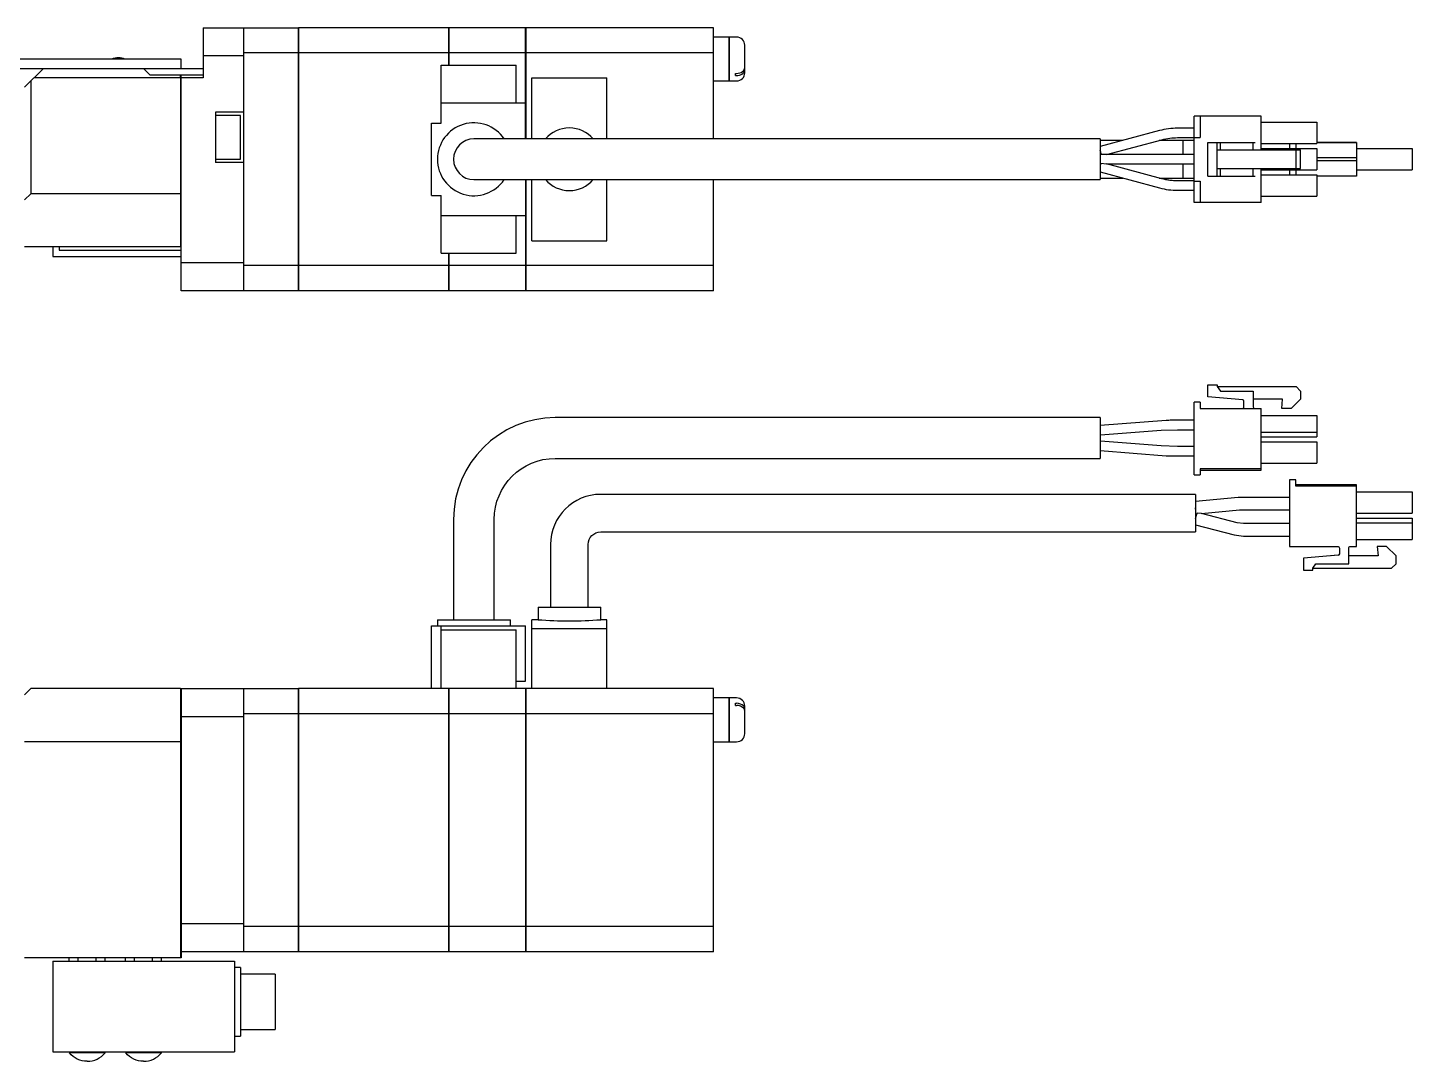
# Model space of a CAD drawing. Extents: x 0 to 751, y -8 to 355.
# Drawn here: x 471.2 to 692.3, y 10 to 175 of the extents above; entities that cross this region are included whole.
import ezdxf

# ---------------------------------------------------------------- set-up
doc = ezdxf.new("R2010")
doc.units = 0
doc.header["$LTSCALE"] = 0.5
doc.layers.add('MSM_CONTINUOUS', color=7, linetype='CONTINUOUS')

msp = doc.modelspace()

# ---------------------------------------------------------------- linework, layer by layer
at = {"layer": 'MSM_CONTINUOUS'}
for p, q in [((499.17, 175), (499.17, 167)), ((499.17, 175), (514.37, 175)), ((499.17, 175), (499.17, 167)), ((499.17, 175), (514.37, 175)), ((505.67, 133), (505.67, 175)), ((505.67, 133), (505.67, 175)), ((514.37, 175), (514.37, 133)), ((514.37, 175), (514.37, 133)), ((514.42, 174.95), (514.37, 174.95)), ((514.42, 174.95), (514.37, 174.95)), ((514.42, 175), (514.42, 133)), ((538.37, 175), (514.42, 175)), ((514.42, 175), (514.42, 133)), ((538.37, 175), (514.42, 175)), ((538.37, 175), (538.37, 169)), ((538.37, 175), (538.37, 169)), ((538.42, 174.95), (538.37, 174.95)), ((538.42, 174.95), (538.37, 174.95)), ((538.42, 175), (538.42, 169)), ((550.67, 175), (538.42, 175)), ((538.42, 175), (538.42, 169)), ((550.67, 175), (538.42, 175)), ((550.67, 157.25), (550.67, 175)), ((550.67, 157.25), (550.67, 175)), ((550.72, 174.95), (550.67, 174.95)), ((550.72, 174.95), (550.67, 174.95)), ((550.72, 175), (550.72, 157.25)), ((580.67, 175), (550.72, 175)), ((550.72, 175), (550.72, 157.25)), ((580.67, 175), (550.72, 175)), ((580.67, 157.25), (580.67, 175)), ((580.67, 157.25), (580.67, 175)), ((583.17, 173.5), (580.67, 173.5)), ((583.17, 173.5), (580.67, 173.5)), ((583.17, 166.5), (583.17, 173.5)), ((583.17, 166.5), (583.17, 173.5)), ((583.22, 173.45), (583.17, 173.45)), ((583.22, 173.45), (583.17, 173.45)), ((583.22, 166.5), (583.22, 173.5)), ((584.37, 173.5), (583.22, 173.5)), ((583.22, 166.5), (583.22, 173.5)), ((584.37, 173.5), (583.22, 173.5)), ((505.67, 170.5), (499.17, 170.5)), ((505.67, 170.5), (499.17, 170.5)), ((514.37, 170.97), (505.67, 170.97)), ((514.37, 170.97), (505.67, 170.97)), ((514.42, 170.72), (514.37, 170.72)), ((514.42, 170.72), (514.37, 170.72)), ((538.37, 170.97), (514.42, 170.97)), ((538.37, 170.97), (514.42, 170.97)), ((538.42, 170.72), (538.37, 170.72)), ((538.42, 170.72), (538.37, 170.72)), ((550.67, 170.97), (538.42, 170.97)), ((550.67, 170.97), (538.42, 170.97)), ((550.72, 170.72), (550.67, 170.72)), ((550.72, 170.72), (550.67, 170.72)), ((580.67, 170.97), (550.72, 170.97)), ((580.67, 170.97), (550.72, 170.97)), ((585.67, 167.8), (585.67, 172.2)), ((585.67, 167.8), (585.67, 172.2)), ((495.67, 170), (290.67, 170)), ((495.67, 170), (290.67, 170)), ((290.67, 168.5), (499.17, 168.5)), ((290.67, 168.5), (499.17, 168.5)), ((470.67, 165.5), (473.67, 168.5)), ((470.67, 165.5), (473.67, 168.5)), ((489.67, 168.5), (490.67, 167.5)), ((489.67, 168.5), (490.67, 167.5)), ((495.57, 168.5), (495.67, 168.6)), ((495.57, 168.5), (495.67, 168.6)), ((495.67, 168.6), (495.67, 170)), ((495.67, 168.6), (495.67, 170)), ((537.17, 159.78), (537.17, 169)), ((537.17, 169), (549.17, 169)), ((537.17, 159.78), (537.17, 169)), ((537.17, 169), (549.17, 169)), ((549.17, 163), (549.17, 169)), ((549.17, 163), (549.17, 169)), ((471.67, 166.5), (471.67, 148.5)), ((471.67, 166.5), (471.67, 148.5)), ((495.57, 167), (472.17, 167)), ((495.57, 167), (472.17, 167)), ((490.67, 167.5), (499.17, 167.5)), ((490.67, 167.5), (499.17, 167.5)), ((495.58, 167.01), (495.57, 167)), ((495.58, 167.01), (495.57, 167)), ((495.57, 167), (495.57, 148.5)), ((495.57, 167), (495.57, 148.5)), ((495.58, 167.01), (495.58, 167.5)), ((495.58, 167.01), (495.58, 167.5)), ((495.58, 167.01), (495.67, 166.97)), ((495.58, 167.01), (495.67, 166.97)), ((495.67, 133), (495.67, 167.5)), ((495.67, 133), (495.67, 167.5)), ((499.17, 167), (495.67, 167)), ((499.17, 167), (495.67, 167)), ((551.67, 157.25), (551.67, 167)), ((551.67, 167), (563.67, 167)), ((551.67, 157.25), (551.67, 167)), ((551.67, 167), (563.67, 167)), ((563.67, 157.25), (563.67, 167)), ((563.67, 157.25), (563.67, 167)), ((580.67, 166.5), (583.17, 166.5)), ((580.67, 166.5), (583.17, 166.5)), ((583.17, 166.55), (583.22, 166.55)), ((583.17, 166.55), (583.22, 166.55)), ((583.22, 166.5), (584.37, 166.5)), ((583.22, 166.5), (584.37, 166.5)), ((584.17, 167.71), (584.37, 167.71)), ((584.17, 167.36), (584.17, 167.71)), ((584.17, 167.71), (584.37, 167.71)), ((584.17, 167.36), (584.17, 167.71)), ((584.17, 167.36), (584.37, 167.36)), ((584.17, 167.36), (584.37, 167.36)), ((505.67, 161.5), (501.17, 161.5)), ((501.17, 161.5), (501.17, 153.5)), ((505.67, 161.5), (501.17, 161.5)), ((501.17, 161.5), (501.17, 153.5)), ((537.17, 163), (550.67, 163)), ((537.17, 163), (550.67, 163)), ((505.17, 161), (501.17, 161)), ((505.17, 161), (501.17, 161)), ((505.17, 154), (505.17, 161)), ((505.17, 154), (505.17, 161)), ((535.67, 148.22), (535.67, 159.78)), ((535.67, 159.78), (537.17, 159.78)), ((535.67, 148.22), (535.67, 159.78)), ((535.67, 159.78), (537.17, 159.78)), ((657.42, 147.1), (657.42, 160.9)), ((668.12, 160.9), (657.42, 160.9)), ((657.42, 147.1), (657.42, 160.9)), ((668.12, 160.9), (657.42, 160.9)), ((658.42, 160.9), (658.42, 157.5)), ((658.42, 160.9), (658.42, 157.5)), ((668.12, 155.5), (668.12, 160.9)), ((668.12, 155.5), (668.12, 160.9)), ((668.12, 159.9), (677.02, 159.9)), ((668.12, 159.9), (677.02, 159.9)), ((677.02, 159.9), (677.02, 156.5)), ((677.02, 159.9), (677.02, 156.5)), ((642.42, 157.25), (542.42, 157.25)), ((642.42, 157.25), (542.42, 157.25)), ((651.9, 158.57), (642.42, 156.03)), ((651.9, 158.57), (642.42, 156.03)), ((642.42, 157.25), (642.42, 150.75)), ((642.42, 157.25), (642.42, 150.75)), ((646.05, 157), (642.42, 157)), ((646.05, 157), (642.42, 157)), ((643.45, 154.75), (652.29, 157.12)), ((643.45, 154.75), (652.29, 157.12)), ((657.42, 157), (651.84, 157)), ((657.42, 157), (651.84, 157)), ((657.42, 158.95), (654.79, 158.95)), ((657.42, 158.95), (654.79, 158.95)), ((654.79, 157.45), (657.42, 157.45)), ((654.79, 157.45), (657.42, 157.45)), ((655.67, 154.75), (655.67, 157)), ((655.67, 154.75), (655.67, 157)), ((657.42, 157.5), (658.42, 157.5)), ((657.42, 157.5), (658.42, 157.5)), ((642.42, 155.04), (642.51, 154.75)), ((642.42, 155.04), (642.51, 154.75)), ((659.62, 151.3), (659.62, 156.7)), ((659.62, 156.7), (667.17, 156.7)), ((659.62, 151.3), (659.62, 156.7)), ((659.62, 156.7), (667.17, 156.7)), ((661.12, 151.3), (661.12, 156.7)), ((661.12, 151.3), (661.12, 156.7)), ((661.12, 155.5), (674.42, 155.5)), ((661.12, 155.5), (674.42, 155.5)), ((661.62, 155.5), (661.62, 156.7)), ((661.62, 155.5), (661.62, 156.7)), ((666.87, 155.5), (666.87, 156.7)), ((666.87, 155.5), (666.87, 156.7)), ((668.12, 156.5), (677.02, 156.5)), ((668.12, 156.5), (677.02, 156.5)), ((668.12, 155.7), (677.02, 155.7)), ((668.12, 155.7), (677.02, 155.7)), ((672.67, 156.5), (672.67, 155.7)), ((672.67, 156.5), (672.67, 155.7)), ((673.67, 156.5), (673.67, 155.7)), ((673.67, 156.5), (673.67, 155.7)), ((673.72, 152.5), (673.72, 155.5)), ((673.72, 152.5), (673.72, 155.5)), ((674.42, 152.5), (674.42, 155.5)), ((674.42, 152.5), (674.42, 155.5)), ((677.02, 156.7), (680.32, 156.7)), ((680.44, 156.7), (677.02, 156.7)), ((683.37, 156.7), (677.02, 156.7)), ((677.02, 156.7), (682.12, 156.7)), ((677.02, 156.7), (680.32, 156.7)), ((680.44, 156.7), (677.02, 156.7)), ((683.37, 156.7), (677.02, 156.7)), ((677.02, 156.7), (682.12, 156.7)), ((677.02, 155.7), (677.02, 152.3)), ((677.02, 155.7), (677.02, 152.3)), ((680.32, 156.7), (680.62, 156.7)), ((680.32, 156.7), (680.62, 156.7)), ((680.62, 156.7), (680.44, 156.7)), ((680.62, 156.7), (680.44, 156.7)), ((682.12, 156.7), (682.42, 156.7)), ((682.12, 156.7), (682.42, 156.7)), ((682.42, 156.7), (683.37, 156.7)), ((682.42, 156.7), (683.37, 156.7)), ((683.37, 156.7), (683.37, 156.7)), ((683.37, 156.7), (683.37, 151.3)), ((683.37, 156.7), (683.37, 156.7)), ((683.37, 156.7), (683.37, 151.3)), ((683.37, 155.7), (692.27, 155.7)), ((683.37, 155.7), (692.27, 155.7)), ((683.37, 155.7), (692.27, 155.7)), ((683.37, 155.7), (692.27, 155.7)), ((683.37, 155.7), (692.27, 155.7)), ((683.37, 155.7), (692.27, 155.7)), ((692.27, 155.7), (692.27, 152.3)), ((692.27, 155.7), (692.27, 152.3)), ((501.17, 154), (505.17, 154)), ((501.17, 154), (505.17, 154)), ((505.67, 153.5), (501.17, 153.5)), ((505.67, 153.5), (501.17, 153.5)), ((657.42, 154.75), (642.42, 154.75)), ((657.42, 154.75), (642.42, 154.75)), ((642.42, 153.25), (642.51, 153.25)), ((642.42, 153.25), (642.51, 153.25)), ((642.55, 153.37), (643.45, 153.25)), ((642.55, 153.37), (643.45, 153.25)), ((643.45, 153.25), (657.42, 153.25)), ((652.3, 150.88), (643.45, 153.25)), ((643.45, 153.25), (657.42, 153.25)), ((652.3, 150.88), (643.45, 153.25)), ((655.67, 151), (655.67, 153.25)), ((655.67, 151), (655.67, 153.25)), ((683.37, 154.25), (677.02, 154.25)), ((683.37, 154.25), (677.02, 154.25)), ((683.37, 153.75), (677.02, 153.75)), ((683.37, 153.75), (677.02, 153.75)), ((542.42, 150.75), (642.42, 150.75)), ((542.42, 150.75), (642.42, 150.75)), ((550.67, 150.75), (550.67, 133)), ((550.67, 150.75), (550.67, 133)), ((550.72, 150.75), (550.72, 133)), ((550.72, 150.75), (550.72, 133)), ((551.67, 141), (551.67, 150.75)), ((551.67, 141), (551.67, 150.75)), ((563.67, 141), (563.67, 150.75)), ((563.67, 141), (563.67, 150.75)), ((580.67, 133), (580.67, 150.75)), ((580.67, 133), (580.67, 150.75)), ((642.42, 151.98), (651.91, 149.43)), ((642.42, 151.98), (651.91, 149.43)), ((642.42, 151), (646.05, 151)), ((642.42, 151), (646.05, 151)), ((651.84, 151), (657.42, 151)), ((651.84, 151), (657.42, 151)), ((652.52, 150.82), (652.29, 150.88)), ((652.52, 150.82), (652.29, 150.88)), ((657.42, 150.55), (654.79, 150.55)), ((657.42, 150.55), (654.79, 150.55)), ((657.42, 150.5), (658.42, 150.5)), ((657.42, 150.5), (658.42, 150.5)), ((658.42, 150.5), (658.42, 147.1)), ((658.42, 150.5), (658.42, 147.1)), ((659.62, 151.3), (667.17, 151.3)), ((659.62, 151.3), (667.17, 151.3)), ((661.12, 152.5), (674.42, 152.5)), ((661.12, 152.5), (674.42, 152.5)), ((661.62, 151.3), (661.62, 152.5)), ((661.62, 151.3), (661.62, 152.5)), ((666.87, 151.3), (666.87, 152.5)), ((666.87, 151.3), (666.87, 152.5)), ((668.12, 147.1), (668.12, 152.5)), ((668.12, 147.1), (668.12, 152.5)), ((668.12, 152.3), (677.02, 152.3)), ((668.12, 152.3), (677.02, 152.3)), ((668.12, 151.5), (677.02, 151.5)), ((668.12, 151.5), (677.02, 151.5)), ((672.67, 152.3), (672.67, 151.5)), ((672.67, 152.3), (672.67, 151.5)), ((673.67, 152.3), (673.67, 151.5)), ((673.67, 152.3), (673.67, 151.5)), ((677.02, 151.5), (677.02, 148.1)), ((677.02, 151.5), (677.02, 148.1)), ((683.37, 151.3), (677.02, 151.3)), ((683.37, 151.3), (677.02, 151.3)), ((683.37, 152.3), (692.27, 152.3)), ((683.37, 152.3), (692.27, 152.3)), ((470.67, 147.5), (471.67, 148.5)), ((470.67, 147.5), (471.67, 148.5)), ((495.57, 148.5), (471.67, 148.5)), ((495.57, 148.5), (471.67, 148.5)), ((495.57, 148.5), (495.58, 148.49)), ((495.57, 148.5), (495.58, 148.49)), ((495.58, 148.49), (495.67, 148.53)), ((495.58, 148.49), (495.67, 148.53)), ((495.58, 148.49), (495.58, 140.01)), ((495.58, 148.49), (495.58, 140.01)), ((535.67, 148.22), (537.17, 148.22)), ((535.67, 148.22), (537.17, 148.22)), ((537.17, 139), (537.17, 148.22)), ((537.17, 139), (537.17, 148.22)), ((654.79, 149.05), (657.42, 149.05)), ((654.79, 149.05), (657.42, 149.05)), ((668.12, 147.1), (657.42, 147.1)), ((668.12, 147.1), (657.42, 147.1)), ((668.12, 148.1), (677.02, 148.1)), ((668.12, 148.1), (677.02, 148.1)), ((537.17, 145), (550.67, 145)), ((537.17, 145), (550.67, 145)), ((549.17, 139), (549.17, 145)), ((549.17, 139), (549.17, 145)), ((495.57, 140), (470.67, 140)), ((495.57, 140), (470.67, 140)), ((475.17, 140), (475.17, 138.5)), ((475.17, 140), (475.17, 138.5)), ((476.17, 140), (476.17, 139.5)), ((476.17, 140), (476.17, 139.5)), ((476.17, 139.5), (495.67, 139.5)), ((476.17, 139.5), (495.67, 139.5)), ((495.67, 140.1), (495.57, 140)), ((495.67, 140.1), (495.57, 140)), ((551.67, 141), (563.67, 141)), ((551.67, 141), (563.67, 141)), ((475.17, 138.5), (495.67, 138.5)), ((475.17, 138.5), (495.67, 138.5)), ((495.67, 137.5), (505.67, 137.5)), ((495.67, 137.5), (505.67, 137.5)), ((514.42, 137.29), (514.37, 137.29)), ((514.42, 137.29), (514.37, 137.29)), ((537.17, 139), (549.17, 139)), ((537.17, 139), (549.17, 139)), ((538.37, 139), (538.37, 133)), ((538.37, 139), (538.37, 133)), ((538.42, 137.29), (538.37, 137.29)), ((538.42, 137.29), (538.37, 137.29)), ((538.42, 139), (538.42, 133)), ((538.42, 139), (538.42, 133)), ((550.72, 137.29), (550.67, 137.29)), ((550.72, 137.29), (550.67, 137.29)), ((514.37, 137.03), (505.67, 137.03)), ((514.37, 137.03), (505.67, 137.03)), ((538.37, 137.03), (514.42, 137.03)), ((538.37, 137.03), (514.42, 137.03)), ((550.67, 137.03), (538.42, 137.03)), ((550.67, 137.03), (538.42, 137.03)), ((580.67, 137.03), (550.72, 137.03)), ((580.67, 137.03), (550.72, 137.03)), ((514.37, 133), (495.67, 133)), ((514.37, 133), (495.67, 133)), ((514.42, 133.05), (514.37, 133.05)), ((514.42, 133.05), (514.37, 133.05)), ((538.37, 133), (514.42, 133)), ((538.37, 133), (514.42, 133)), ((538.42, 133.05), (538.37, 133.05)), ((538.42, 133.05), (538.37, 133.05)), ((550.67, 133), (538.42, 133)), ((550.67, 133), (538.42, 133)), ((550.72, 133.05), (550.67, 133.05)), ((550.72, 133.05), (550.67, 133.05)), ((580.67, 133), (550.72, 133)), ((580.67, 133), (550.72, 133)), ((659.62, 116.09), (659.62, 118)), ((659.62, 118), (661.12, 118)), ((659.62, 116.09), (659.62, 118)), ((659.62, 118), (661.12, 118)), ((661.12, 118), (661.12, 117.7)), ((661.12, 118), (661.12, 117.7)), ((661.12, 117.7), (661.62, 117)), ((661.12, 117.7), (673.72, 117.7)), ((661.12, 117.7), (661.62, 117)), ((661.12, 117.7), (673.72, 117.7)), ((673.72, 117.7), (674.42, 117)), ((673.72, 117.7), (674.42, 117)), ((657.42, 103.6), (657.42, 115.2)), ((658.42, 115.2), (657.42, 115.2)), ((657.42, 103.6), (657.42, 115.2)), ((658.42, 115.2), (657.42, 115.2)), ((658.42, 115.2), (658.42, 114.2)), ((658.42, 115.2), (658.42, 114.2)), ((665.19, 115.6), (659.62, 116.09)), ((665.19, 115.6), (659.62, 116.09)), ((661.62, 117), (666.87, 117)), ((661.62, 117), (666.87, 117)), ((665.37, 114.5), (665.37, 115.4)), ((665.37, 114.5), (665.37, 115.4)), ((666.87, 117), (666.87, 114.5)), ((666.87, 117), (666.87, 114.5)), ((671.55, 115.7), (666.87, 115.7)), ((671.55, 115.7), (666.87, 115.7)), ((671.42, 114.2), (671.55, 115.7)), ((671.42, 114.2), (671.55, 115.7)), ((674.42, 115.7), (672.92, 114.2)), ((674.42, 115.7), (672.92, 114.2)), ((674.42, 117), (674.42, 115.7)), ((674.42, 117), (674.42, 115.7)), ((658.42, 114.2), (668.12, 114.2)), ((658.42, 114.2), (668.12, 114.2)), ((668.12, 104.35), (668.12, 114.2)), ((668.12, 104.35), (668.12, 114.2)), ((668.12, 113.1), (677.02, 113.1)), ((668.12, 113.1), (677.02, 113.1)), ((672.92, 114.2), (671.42, 114.2)), ((672.92, 114.2), (671.42, 114.2)), ((677.02, 113.1), (677.02, 109.7)), ((677.02, 113.1), (677.02, 109.7)), ((642.42, 112.75), (555.42, 112.75)), ((642.42, 112.75), (555.42, 112.75)), ((642.42, 112.75), (642.42, 106.25)), ((642.42, 112.75), (642.42, 106.25)), ((652.99, 112.29), (642.42, 111.5)), ((652.99, 112.29), (642.42, 111.5)), ((642.48, 110), (652.16, 110.73)), ((642.48, 110), (652.16, 110.73)), ((652.16, 110.73), (654.79, 110.83)), ((652.16, 110.73), (654.79, 110.83)), ((657.42, 112.33), (653.79, 112.33)), ((657.42, 112.33), (653.79, 112.33)), ((654.79, 110.83), (657.42, 110.83)), ((654.79, 110.83), (657.42, 110.83)), ((642.48, 110), (642.42, 110.03)), ((642.48, 110), (642.42, 110.03)), ((652.16, 108.23), (642.48, 109)), ((652.16, 108.23), (642.48, 109)), ((668.12, 110.45), (677.02, 110.45)), ((668.12, 110.45), (677.02, 110.45)), ((668.12, 109.7), (677.02, 109.7)), ((668.12, 109.7), (677.02, 109.7)), ((668.12, 108.9), (677.02, 108.9)), ((668.12, 108.9), (677.02, 108.9)), ((677.02, 108.9), (677.02, 105.5)), ((677.02, 108.9), (677.02, 105.5)), ((555.42, 106.25), (642.42, 106.25)), ((555.42, 106.25), (642.42, 106.25)), ((642.42, 107.5), (652.96, 106.66)), ((642.42, 107.5), (652.96, 106.66)), ((654.79, 108.13), (652.16, 108.23)), ((654.79, 108.13), (652.16, 108.23)), ((653.82, 106.63), (657.42, 106.63)), ((653.82, 106.63), (657.42, 106.63)), ((657.42, 108.13), (654.79, 108.13)), ((657.42, 108.13), (654.79, 108.13)), ((658.42, 104.6), (658.42, 103.6)), ((668.12, 104.6), (658.42, 104.6)), ((658.42, 104.6), (658.42, 103.6)), ((668.12, 104.6), (658.42, 104.6)), ((658.42, 104.35), (668.12, 104.35)), ((658.42, 104.35), (668.12, 104.35)), ((668.12, 105.5), (677.02, 105.5)), ((668.12, 105.5), (677.02, 105.5)), ((657.42, 103.6), (658.42, 103.6)), ((657.42, 103.6), (658.42, 103.6)), ((672.67, 102.8), (672.67, 92.2)), ((673.67, 102.8), (672.67, 102.8)), ((673.67, 102.8), (672.67, 102.8)), ((672.67, 102.8), (672.67, 92.2)), ((673.67, 102.8), (672.67, 102.8)), ((673.67, 102.8), (672.67, 102.8)), ((673.67, 101.8), (673.67, 102.8)), ((673.67, 101.8), (673.67, 102.8)), ((683.37, 102.05), (673.67, 102.05)), ((683.37, 102.05), (673.67, 102.05)), ((683.37, 101.8), (673.67, 101.8)), ((683.37, 101.8), (673.67, 101.8)), ((683.37, 101.8), (673.67, 101.8)), ((683.37, 101.8), (673.67, 101.8)), ((683.37, 101.8), (683.37, 102.05)), ((683.37, 101.8), (683.37, 102.05)), ((683.37, 92.2), (683.37, 101.8)), ((683.37, 92.2), (683.37, 101.8)), ((657.67, 100.5), (562.67, 100.5)), ((657.67, 100.5), (562.67, 100.5)), ((657.67, 100.5), (657.67, 94.5)), ((657.67, 100.5), (657.67, 94.5)), ((664.48, 100.01), (657.67, 99.35)), ((664.48, 100.01), (657.67, 99.35)), ((664.77, 100.03), (664.48, 100.01)), ((664.77, 100.03), (664.48, 100.01)), ((672.67, 100.03), (664.77, 100.03)), ((672.67, 100.03), (664.77, 100.03)), ((683.37, 100.9), (692.27, 100.9)), ((683.37, 100.9), (692.27, 100.9)), ((683.37, 100.9), (692.27, 100.9)), ((683.37, 100.9), (692.27, 100.9)), ((692.27, 100.9), (692.27, 97.5)), ((692.27, 100.9), (692.27, 97.5)), ((657.77, 97.35), (657.67, 98.35)), ((657.77, 97.35), (657.67, 98.35)), ((657.67, 96.65), (657.89, 97.49)), ((657.67, 96.65), (657.89, 97.49)), ((657.77, 97.35), (657.86, 97.36)), ((657.77, 97.35), (657.86, 97.36)), ((658.62, 97.44), (657.89, 97.49)), ((658.62, 97.44), (657.89, 97.49)), ((658.62, 97.44), (664.67, 98.02)), ((658.62, 97.44), (664.67, 98.02)), ((664.3, 95.95), (658.62, 97.44)), ((664.3, 95.95), (658.62, 97.44)), ((664.67, 98.02), (664.77, 98.03)), ((664.67, 98.02), (664.77, 98.03)), ((664.77, 98.03), (672.67, 98.03)), ((664.77, 98.03), (672.67, 98.03)), ((683.37, 97.5), (692.27, 97.5)), ((683.37, 97.5), (692.27, 97.5)), ((539.17, 96.5), (539.17, 80.5)), ((539.17, 96.5), (539.17, 80.5)), ((545.67, 80.5), (545.67, 96.5)), ((545.67, 80.5), (545.67, 96.5)), ((657.67, 95.62), (663.8, 94.02)), ((657.67, 95.62), (663.8, 94.02)), ((665.31, 95.83), (664.3, 95.95)), ((665.31, 95.83), (664.3, 95.95)), ((672.67, 95.83), (665.31, 95.83)), ((672.67, 95.83), (665.31, 95.83)), ((683.37, 96.7), (692.27, 96.7)), ((683.37, 96.7), (692.27, 96.7)), ((683.37, 96.7), (692.27, 96.7)), ((683.37, 96.7), (692.27, 96.7)), ((683.37, 95.95), (692.27, 95.95)), ((683.37, 95.95), (692.27, 95.95)), ((692.27, 96.7), (692.27, 93.3)), ((692.27, 96.7), (692.27, 93.3)), ((562.67, 94.5), (657.67, 94.5)), ((562.67, 94.5), (657.67, 94.5)), ((663.8, 94.02), (665.31, 93.83)), ((663.8, 94.02), (665.31, 93.83)), ((665.31, 93.83), (672.67, 93.83)), ((665.31, 93.83), (672.67, 93.83)), ((683.37, 93.3), (692.27, 93.3)), ((683.37, 93.3), (692.27, 93.3)), ((554.67, 92.5), (554.67, 82.5)), ((554.67, 92.5), (554.67, 82.5)), ((560.67, 82.5), (560.67, 92.5)), ((560.67, 82.5), (560.67, 92.5)), ((672.67, 92.2), (680.32, 92.2)), ((672.67, 92.2), (680.32, 92.2)), ((680.44, 90.8), (674.87, 90.31)), ((680.44, 90.8), (674.87, 90.31)), ((680.44, 90.8), (674.87, 90.31)), ((680.44, 90.8), (674.87, 90.31)), ((680.44, 90.8), (679.29, 90.7)), ((680.44, 90.8), (679.29, 90.7)), ((680.44, 90.8), (679.29, 90.7)), ((680.44, 90.8), (679.29, 90.7)), ((679.29, 90.7), (679.29, 90.7)), ((679.29, 90.7), (679.29, 90.7)), ((680.62, 91.9), (680.62, 91)), ((680.62, 91.9), (680.62, 91)), ((682.12, 89.4), (682.12, 91.9)), ((682.12, 89.4), (682.12, 91.9)), ((686.8, 90.7), (682.12, 90.7)), ((686.8, 90.7), (682.12, 90.7)), ((686.8, 90.7), (682.12, 90.7)), ((686.8, 90.7), (682.12, 90.7)), ((682.42, 92.2), (683.37, 92.2)), ((682.42, 92.2), (683.37, 92.2)), ((688.17, 92.2), (686.67, 92.2)), ((688.17, 92.2), (686.67, 92.2)), ((686.67, 92.2), (686.8, 90.7)), ((688.17, 92.2), (686.67, 92.2)), ((688.17, 92.2), (686.67, 92.2)), ((686.67, 92.2), (686.8, 90.7)), ((689.67, 90.7), (688.17, 92.2)), ((689.67, 90.7), (688.17, 92.2)), ((689.67, 90.7), (688.17, 92.2)), ((689.67, 90.7), (688.17, 92.2)), ((689.67, 89.4), (689.67, 90.7)), ((689.67, 89.4), (689.67, 90.7)), ((674.87, 90.31), (674.87, 88.4)), ((674.87, 90.31), (674.87, 88.4)), ((676.37, 88.7), (676.87, 89.4)), ((676.37, 88.7), (676.87, 89.4)), ((676.37, 88.4), (676.37, 88.7)), ((676.37, 88.7), (688.97, 88.7)), ((676.37, 88.4), (676.37, 88.7)), ((676.37, 88.7), (688.97, 88.7)), ((676.87, 89.4), (682.12, 89.4)), ((676.87, 89.4), (682.12, 89.4)), ((688.97, 88.7), (689.67, 89.4)), ((688.97, 88.7), (689.67, 89.4)), ((674.87, 88.4), (676.37, 88.4)), ((674.87, 88.4), (676.37, 88.4)), ((552.67, 82.5), (562.67, 82.5)), ((552.67, 82.5), (552.67, 80.5)), ((552.67, 82.5), (562.67, 82.5)), ((552.67, 82.5), (552.67, 80.5)), ((562.67, 80.5), (562.67, 82.5)), ((562.67, 80.5), (562.67, 82.5)), ((536.6, 80.5), (548.24, 80.5)), ((536.6, 80.5), (536.6, 79.5)), ((536.6, 80.5), (548.24, 80.5)), ((536.6, 80.5), (536.6, 79.5)), ((548.24, 79.5), (548.24, 80.5)), ((548.24, 79.5), (548.24, 80.5)), ((551.67, 69.5), (551.67, 80.5)), ((552.67, 80.5), (551.67, 80.5)), ((551.67, 69.5), (551.67, 80.5)), ((552.67, 80.5), (551.67, 80.5)), ((563.67, 80.5), (562.67, 80.5)), ((563.67, 80.5), (562.67, 80.5)), ((563.67, 69.5), (563.67, 80.5)), ((563.67, 69.5), (563.67, 80.5)), ((535.67, 69.5), (535.67, 79.5)), ((535.67, 79.5), (550.67, 79.5)), ((535.67, 69.5), (535.67, 79.5)), ((535.67, 79.5), (550.67, 79.5)), ((537.17, 69.5), (537.17, 79.5)), ((537.17, 69.5), (537.17, 79.5)), ((537.17, 78.9), (549.17, 78.9)), ((537.17, 78.9), (549.17, 78.9)), ((549.17, 69.5), (549.17, 78.9)), ((549.17, 69.5), (549.17, 78.9)), ((550.67, 70.7), (550.67, 79.5)), ((550.67, 70.7), (550.67, 79.5)), ((551.67, 79.07), (563.67, 79.07)), ((551.67, 79.07), (563.67, 79.07)), ((470.67, 68.5), (471.67, 69.5)), ((470.67, 68.5), (471.67, 69.5)), ((495.57, 69.5), (471.67, 69.5)), ((495.57, 69.5), (471.67, 69.5)), ((495.57, 69.5), (495.67, 69.4)), ((495.57, 69.5), (495.67, 69.4)), ((495.58, 69.49), (495.58, 61.01)), ((495.58, 69.49), (495.58, 61.01)), ((495.67, 69.5), (495.67, 26.5)), ((495.67, 69.5), (514.37, 69.5)), ((495.67, 69.5), (495.67, 26.5)), ((495.67, 69.5), (514.37, 69.5)), ((505.67, 27.5), (505.67, 69.5)), ((505.67, 27.5), (505.67, 69.5)), ((514.37, 69.5), (514.37, 27.5)), ((514.37, 69.5), (514.37, 27.5)), ((514.42, 69.45), (514.37, 69.45)), ((514.42, 69.45), (514.37, 69.45)), ((514.42, 69.5), (514.42, 27.5)), ((550.67, 69.5), (514.42, 69.5)), ((514.42, 69.5), (514.42, 27.5)), ((550.67, 69.5), (514.42, 69.5)), ((538.37, 69.5), (538.37, 27.5)), ((538.37, 69.5), (538.37, 27.5)), ((538.42, 69.45), (538.37, 69.45)), ((538.42, 69.45), (538.37, 69.45)), ((538.42, 69.5), (538.42, 27.5)), ((538.42, 69.5), (538.42, 27.5)), ((549.17, 70.7), (550.67, 70.7)), ((549.17, 70.7), (550.67, 70.7)), ((550.67, 69.5), (550.67, 27.5)), ((550.67, 69.5), (550.67, 27.5)), ((550.72, 69.45), (550.67, 69.45)), ((550.72, 69.45), (550.67, 69.45)), ((550.72, 69.5), (550.72, 27.5)), ((580.67, 69.5), (550.72, 69.5)), ((550.72, 69.5), (550.72, 27.5)), ((580.67, 69.5), (550.72, 69.5)), ((580.67, 27.5), (580.67, 69.5)), ((580.67, 27.5), (580.67, 69.5)), ((583.17, 68), (580.67, 68)), ((583.17, 68), (580.67, 68)), ((583.17, 61), (583.17, 68)), ((583.17, 61), (583.17, 68)), ((583.22, 67.95), (583.17, 67.95)), ((583.22, 67.95), (583.17, 67.95)), ((583.22, 61), (583.22, 68)), ((584.37, 68), (583.22, 68)), ((583.22, 61), (583.22, 68)), ((584.37, 68), (583.22, 68)), ((584.17, 67.15), (584.37, 67.15)), ((584.17, 66.79), (584.17, 67.15)), ((584.17, 67.15), (584.37, 67.15)), ((584.17, 66.79), (584.17, 67.15)), ((584.17, 66.79), (584.37, 66.79)), ((584.17, 66.79), (584.37, 66.79)), ((585.67, 62.3), (585.67, 66.7)), ((585.67, 62.3), (585.67, 66.7)), ((505.67, 65), (495.67, 65)), ((505.67, 65), (495.67, 65)), ((514.37, 65.47), (505.67, 65.47)), ((514.37, 65.47), (505.67, 65.47)), ((514.42, 65.21), (514.37, 65.21)), ((514.42, 65.21), (514.37, 65.21)), ((538.37, 65.47), (514.42, 65.47)), ((538.37, 65.47), (514.42, 65.47)), ((538.42, 65.21), (538.37, 65.21)), ((538.42, 65.21), (538.37, 65.21)), ((550.67, 65.47), (538.42, 65.47)), ((550.67, 65.47), (538.42, 65.47)), ((550.72, 65.21), (550.67, 65.21)), ((550.72, 65.21), (550.67, 65.21)), ((580.67, 65.47), (550.72, 65.47)), ((580.67, 65.47), (550.72, 65.47)), ((495.57, 61), (470.67, 61)), ((495.57, 61), (470.67, 61)), ((495.58, 61.01), (495.57, 61)), ((495.58, 61.01), (495.57, 61)), ((495.57, 61), (495.57, 26.5)), ((495.57, 61), (495.57, 26.5)), ((495.67, 60.97), (495.58, 61.01)), ((495.67, 60.97), (495.58, 61.01)), ((580.67, 61), (583.17, 61)), ((580.67, 61), (583.17, 61)), ((583.17, 61.05), (583.22, 61.05)), ((583.17, 61.05), (583.22, 61.05)), ((583.22, 61), (584.37, 61)), ((583.22, 61), (584.37, 61)), ((495.67, 32), (505.67, 32)), ((495.67, 32), (505.67, 32)), ((514.37, 31.53), (505.67, 31.53)), ((514.37, 31.53), (505.67, 31.53)), ((514.42, 31.79), (514.37, 31.79)), ((514.42, 31.79), (514.37, 31.79)), ((538.37, 31.53), (514.42, 31.53)), ((538.37, 31.53), (514.42, 31.53)), ((538.42, 31.79), (538.37, 31.79)), ((538.42, 31.79), (538.37, 31.79)), ((550.67, 31.53), (538.42, 31.53)), ((550.67, 31.53), (538.42, 31.53)), ((550.72, 31.79), (550.67, 31.79)), ((550.72, 31.79), (550.67, 31.79)), ((580.67, 31.53), (550.72, 31.53)), ((580.67, 31.53), (550.72, 31.53)), ((514.37, 27.5), (495.67, 27.5)), ((514.37, 27.5), (495.67, 27.5)), ((514.42, 27.55), (514.37, 27.55)), ((514.42, 27.55), (514.37, 27.55)), ((538.37, 27.5), (514.42, 27.5)), ((538.37, 27.5), (514.42, 27.5)), ((538.42, 27.55), (538.37, 27.55)), ((538.42, 27.55), (538.37, 27.55)), ((550.67, 27.5), (538.42, 27.5)), ((550.67, 27.5), (538.42, 27.5)), ((550.72, 27.55), (550.67, 27.55)), ((550.72, 27.55), (550.67, 27.55)), ((580.67, 27.5), (550.72, 27.5)), ((580.67, 27.5), (550.72, 27.5)), ((495.67, 26.5), (470.67, 26.5)), ((495.67, 26.5), (470.67, 26.5)), ((475.17, 26), (504.17, 26)), ((475.17, 26), (475.17, 11.5)), ((475.17, 26), (504.17, 26)), ((475.17, 26), (475.17, 11.5)), ((477.78, 26), (477.78, 26.5)), ((477.78, 26), (477.78, 26.5)), ((479.23, 26), (479.23, 26.5)), ((479.23, 26), (479.23, 26.5)), ((482.11, 26), (482.11, 26.5)), ((482.11, 26), (482.11, 26.5)), ((483.56, 26), (483.56, 26.5)), ((483.56, 26), (483.56, 26.5)), ((486.78, 26), (486.78, 26.5)), ((486.78, 26), (486.78, 26.5)), ((488.23, 26), (488.23, 26.5)), ((488.23, 26), (488.23, 26.5)), ((491.11, 26), (491.11, 26.5)), ((491.11, 26), (491.11, 26.5)), ((492.56, 26), (492.56, 26.5)), ((492.56, 26), (492.56, 26.5)), ((504.17, 26), (504.17, 11.5)), ((504.17, 26), (504.17, 11.5)), ((505.17, 25), (504.17, 25)), ((505.17, 25), (504.17, 25)), ((505.17, 25), (505.17, 14)), ((505.17, 25), (505.17, 14)), ((510.67, 23.93), (505.17, 23.93)), ((510.67, 23.93), (505.17, 23.93)), ((510.67, 23.93), (510.67, 15.08)), ((510.67, 23.93), (510.67, 15.08)), ((504.17, 14), (505.17, 14)), ((504.17, 14), (505.17, 14)), ((505.17, 15.08), (510.67, 15.08)), ((505.17, 15.08), (510.67, 15.08)), ((475.17, 11.5), (504.17, 11.5)), ((475.17, 11.5), (504.17, 11.5)), ((477.82, 11.5), (477.82, 11.34)), ((477.82, 11.5), (477.82, 11.34)), ((483.52, 11.34), (477.82, 11.34)), ((483.52, 11.34), (477.82, 11.34)), ((483.52, 11.34), (483.52, 11.5)), ((483.52, 11.34), (483.52, 11.5)), ((486.82, 11.5), (486.82, 11.34)), ((486.82, 11.5), (486.82, 11.34)), ((492.52, 11.34), (486.82, 11.34)), ((492.52, 11.34), (486.82, 11.34)), ((492.52, 11.34), (492.52, 11.5)), ((492.52, 11.34), (492.52, 11.5))]:
    msp.add_line(p, q, dxfattribs=at)
for centre, radius, start, end in [((584.37, 172.2), 1.3, 0, 90), ((584.37, 172.2), 1.3, 0, 90), ((485.66, 167.2), 3, 90, 111.04), ((485.66, 167.2), 3, 90, 111.04), ((485.68, 167.2), 3, 68.96, 90), ((485.68, 167.2), 3, 68.96, 90), ((584.78, 168.36), 0.891, 298.7486, 355.0367), ((584.78, 168.36), 0.891, 298.7486, 355.0367), ((584.86, 168.67), 0.809, 303.6126, 357.2927), ((584.86, 168.67), 0.809, 303.6126, 357.2927), ((584.39, 169.32), 1.61, 269.2584, 304.7863), ((584.39, 169.32), 1.61, 269.2584, 304.7863), ((584.37, 167.8), 1.3, 270, 360), ((584.37, 167.8), 1.3, 270, 360), ((584.39, 169.02), 1.66, 269.4455, 299.7231), ((584.39, 169.02), 1.66, 269.4455, 299.7231), ((542.42, 154), 5.82, 33.9465, 326.0534), ((542.42, 154), 5.82, 33.9465, 326.0534), ((542.42, 154), 3.25, 90, 270), ((542.42, 154), 3.25, 90, 270), ((557.67, 154), 5, 40.5416, 139.4584), ((557.67, 154), 5, 40.5416, 139.4584), ((654.79, 147.8), 11.15, 89.9911, 105.0006), ((654.79, 147.8), 11.15, 89.9911, 105.0006), ((637.5, 153.87), 5.17, 9.8115, 17.9539), ((637.5, 153.87), 5.17, 9.8115, 17.9539), ((647.04, 151.68), 4.79, 159.3932, 164.5796), ((647.04, 151.68), 4.79, 159.3932, 164.5796), ((557.67, 154), 5, 220.5416, 319.4584), ((557.67, 154), 5, 220.5416, 319.4584), ((654.79, 160.16), 11.11, 255, 270.006), ((654.79, 160.16), 11.11, 255, 270.006), ((665.17, 115.4), 0.2, 0, 85), ((665.17, 115.4), 0.2, 0, 85), ((665.07, 114.5), 0.3, 270, 0), ((665.07, 114.5), 0.3, 270, 0), ((667.17, 114.5), 0.3, 180, 270), ((667.17, 114.5), 0.3, 180, 270), ((555.42, 96.5), 16.25, 90, 180), ((555.42, 96.5), 16.25, 90, 180), ((653.79, 101.58), 10.75, 90, 94.2892), ((653.79, 101.58), 10.75, 90, 94.2892), ((642.48, 108.92), 0.0773, 90.4162, 140.9521), ((642.48, 108.92), 0.0773, 90.4162, 140.9521), ((653.82, 117.38), 10.75, 265.452, 270), ((653.82, 117.38), 10.75, 265.452, 270), ((562.67, 92.5), 8, 90, 180), ((562.67, 92.5), 8, 90, 180), ((680.42, 91), 0.2, 275, 0), ((680.42, 91), 0.2, 275, 0), ((680.42, 91), 0.2, 275, 0), ((680.42, 91), 0.2, 275, 0), ((557.7, 140.97), 60.68, 265.2466, 269.9732), ((557.7, 140.97), 60.68, 265.2466, 269.9732), ((557.64, 141.02), 60.73, 270.0287, 274.7515), ((557.64, 141.02), 60.73, 270.0287, 274.7515), ((584.37, 66.7), 1.3, 0, 90), ((584.37, 66.7), 1.3, 0, 90), ((584.45, 65.74), 1.41, 41.3743, 92.8178), ((584.45, 65.74), 1.41, 41.3743, 92.8178), ((584.46, 65.41), 1.39, 42.8199, 93.04), ((584.46, 65.41), 1.39, 42.8199, 93.04), ((584.92, 65.85), 0.754, 5.8166, 41.8939), ((584.92, 65.85), 0.754, 5.8166, 41.8939), ((584.92, 66.2), 0.751, 1.7681, 38.8955), ((584.92, 66.2), 0.751, 1.7681, 38.8955), ((584.37, 62.3), 1.3, 270, 360), ((584.37, 62.3), 1.3, 270, 360), ((480.67, 13.7), 3.7, 270, 320.3692), ((480.67, 13.7), 3.7, 270, 320.3692), ((489.67, 13.7), 3.7, 270, 320.3692), ((489.67, 13.7), 3.7, 270, 320.3692)]:
    msp.add_arc(centre, radius, start, end, dxfattribs=at)
at = {"layer": 'MSM_CONTINUOUS', "extrusion": (0, 0, -1)}
for centre, radius, start, end in [((-654.79, 147.8), 9.65, 75.0035, 90.008), ((-654.79, 147.8), 9.65, 75.0035, 90.008), ((-654.78, 160.16), 9.61, 269.9909, 285.0002), ((-654.78, 160.16), 9.61, 269.9909, 285.0002), ((-654.79, 160.21), 9.66, 269.995, 283.4337), ((-654.79, 160.21), 9.66, 269.995, 283.4337), ((-555.42, 96.5), 9.75, 360, 90), ((-555.42, 96.5), 9.75, 360, 90), ((-562.67, 92.5), 2, 360, 90), ((-562.67, 92.5), 2, 360, 90), ((-680.32, 91.9), 0.3, 90, 180), ((-680.32, 91.9), 0.3, 90, 180), ((-680.42, 91), 0.2, 180, 265), ((-680.42, 91), 0.2, 180, 265), ((-680.42, 91), 0.2, 180, 265), ((-680.42, 91), 0.2, 180, 265), ((-682.42, 91.9), 0.3, 360, 90), ((-682.42, 91.9), 0.3, 360, 90), ((-480.67, 13.7), 3.7, 269.9943, 320.3692), ((-480.67, 13.7), 3.7, 269.9943, 320.3692), ((-489.67, 13.7), 3.7, 269.9943, 320.3692), ((-489.67, 13.7), 3.7, 269.9943, 320.3692)]:
    msp.add_arc(centre, radius, start, end, dxfattribs=at)

doc.saveas('drawing.dxf')
